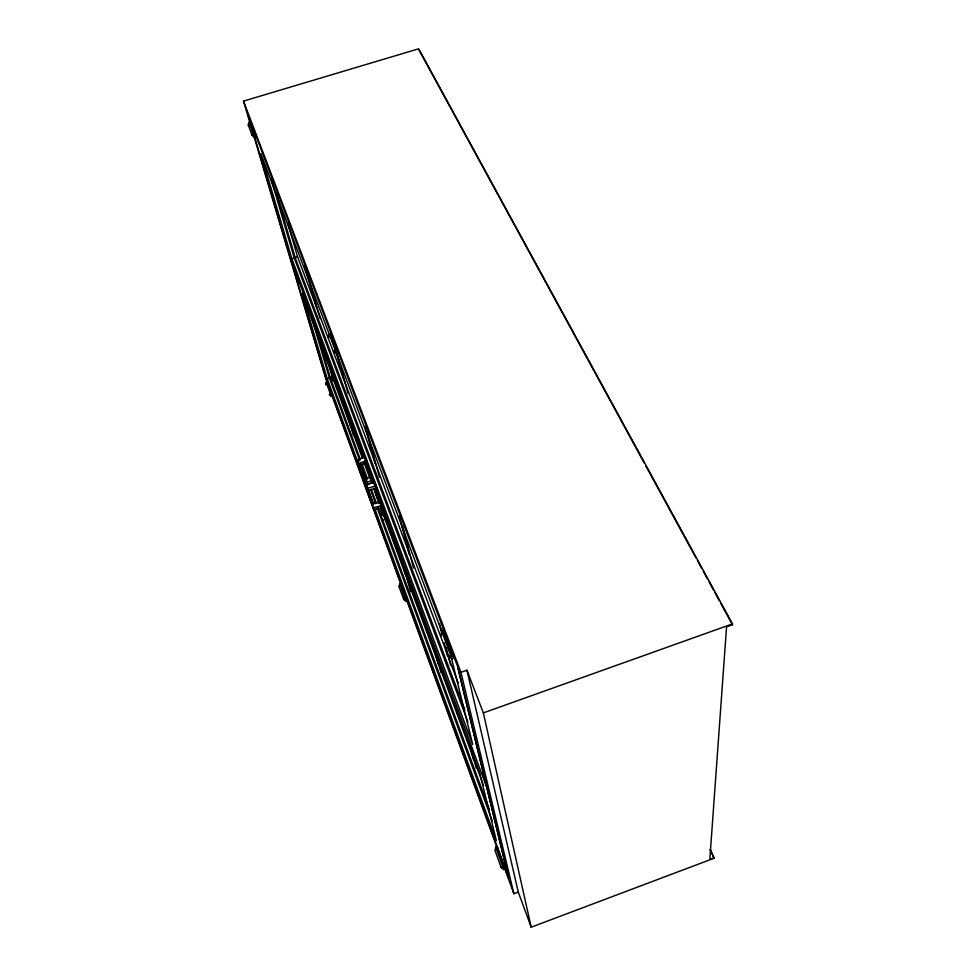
<?xml version="1.0" encoding="UTF-8"?>
<svg xmlns="http://www.w3.org/2000/svg" width="976" height="976" viewBox="0 0 976 976"><rect width="100%" height="100%" fill="white"/><g stroke="black" fill="none" stroke-linecap="round" stroke-linejoin="round"><path stroke-width="1.46" d="M403.661 599.362L405.455 599.642A1.525 0.842 -20.5 0 1 406.931 599.691A1.525 0.842 -20.5 0 1 406.87 600.679L405.906 601.265L403.661 599.362L399.05 586.686L399.684 583.807A1.513 0.842 -20.4 0 1 401.148 583.855A1.513 0.842 -20.4 0 1 401.087 584.856L400.831 585.088M518.268 892.052L513.864 893.699L460.94 672.318L466.943 670.195L518.268 892.052L531.188 927.2L714.127 858.209L710.26 849.486M714.164 857.758L709.82 859.392L726.559 626.824L732.427 624.725L732.488 623.896L418.68 48.8L243.512 101.101L249.978 122.952M448.24 643.818L452.974 656.275A2.342 1.196 -21.3 0 1 453.755 657.385A2.342 1.196 -21.3 0 1 451.9 658.812L441.884 631.533L444.056 630.777L441.884 631.533L440.957 634.912L441.506 635.827M501.139 867.42L503.396 868.274A1.769 0.671 -21.5 0 1 505.019 868.115A1.769 0.671 -21.5 0 1 504.836 868.969L503.726 869.604L501.139 867.42L495.003 850.547L495.71 847.18A1.745 0.695 -21.4 0 1 497.211 846.997A1.745 0.695 -21.4 0 1 497.37 847.668M327.985 383.605L327.546 383.47A1.33 0.915 -19.3 0 0 326.204 382.263L325.63 384.776L326.496 384.41M332.035 395.792L331.218 396.341L329.217 394.438L330.693 394.585A1.342 0.915 -19.4 0 1 332.035 395.792L331.218 396.341L326.204 382.263M399.684 586.369L399.05 586.686M406.87 600.679L405.906 601.265L399.684 583.807M504.836 868.969L503.726 869.604L495.71 847.18L496.455 848.351M329.29 337.513L328.326 337.098L328.9 334.561L331.023 333.328L329.193 333.914L336.439 353.739L333.56 350.994L337.708 351.092L335.707 351.128M249.209 125.526L248.319 125.245L248.526 123.232L250.6 121.719L249.026 122.195L254.577 137.421L252.284 135.676L248.319 125.245M367.623 484.511L372.6 482.449L370.673 476.727L363.182 479.814L363.792 481.961L373.991 509.862L381.982 507.764L380.03 501.957L373.393 503.689L357.448 460.013L365.097 456.89L367.061 462.709L360.717 465.308L367.891 484.852M365.768 482.876L372.002 480.314M360.717 465.308L360.083 463.088L366.439 460.489M531.188 927.2L483.352 712.895L732.488 623.896M451.327 656.482L453.657 656.214L448.496 655.652L451.9 658.812M383.556 519.818L386.435 518.842M362.901 457.61L302.096 293.434L327.228 378.676L332.401 376.992L362.523 458.391M329.339 334.475L260.848 153.574L291.812 258.591L297.558 256.798L458.293 683.298M253.784 134.773L255.541 134.859L252.442 134.603L252.113 135.31M375.931 485.999L367.757 488.122L368.391 490.33L376.541 488.207L375.931 485.999L374.54 482.278L367.781 484.035L360.083 463.088M381.396 505.641L373.381 507.74L373.991 509.862M419.143 50.288L644.27 463.088M645.734 465.759L695.998 557.93M697.45 560.602L701.829 568.618M703.281 571.289L707.661 579.305M709.113 581.977L713.48 589.992M714.944 592.664L719.312 600.679M720.764 603.351L732.427 624.725M710.235 849.95L714.127 858.209M466.943 670.195L483.352 712.895M243.512 101.101L460.94 672.318M250.466 122.378L254.712 133.553M336.854 349.884L331.328 335.329A1.915 1.366 -19.9 0 0 331.389 334.646M445.349 635.583L453.242 656.36M331.596 336.537L336.622 349.762M447.191 641.037L443.507 631.35A2.306 1.208 -21.3 0 1 443.921 633.021M249.868 122.134L254.638 134.712M330.156 333.804L336.683 351.006M443.006 631.313L452.474 656.25M249.441 122.122L254.211 134.688M329.681 333.816L336.195 351.018M442.457 631.374L451.912 656.323M336.342 352.995L442.592 633.619M464.857 710.089L295.167 257.542L276.415 193.333M467.882 721.959L294.203 257.847L271.133 179.047M291.812 258.591L472.713 744.517L451.4 657.922M367.061 462.709L365.097 456.89M376.541 488.207L374.54 482.278M291.36 260.921L486.646 787.046L508.386 877.107M372.6 482.449L370.673 476.727M381.982 507.764L380.03 501.957M365.012 463.319L372.417 483.303M374.528 489.013L379.823 503.287M380.872 506.141L479.753 773.09L496.394 840.702L374.894 508.85M364.109 462.685L369.916 478.386M373.613 488.378L378.895 502.664M380.481 506.947L483.51 785.412M331.096 376.504L332.682 380.786M360.254 459.147L330.254 377.7L315.48 327.106M361.828 463.441L367.623 479.155M371.307 489.159L376.577 503.445M378.151 507.74L489.22 809.263M359.876 460.879L329.388 377.98L311.612 317.273M360.925 463.746L366.183 478.033M370.392 489.476L375.638 503.762M377.224 508.057L492.331 821.097M368.416 490.562L373.491 504.421M327.228 378.676L364.414 480.241M368.611 491.684L373.32 504.555M327.643 383.312L332.133 395.622M401.685 586.015L406.98 600.521M504.995 868.823L497.675 847.924M513.864 893.699L325.508 377.919L253.87 136.067M327.326 383.69L331.816 396.012M500.932 859.38L504.531 869.201M251.576 126.416L248.477 116.144L457.89 667.169L508.886 878.62L325.984 378.127L254.504 136.518M287.822 223.211L297.558 256.798M326.118 355.301L332.401 376.992M357.448 460.013L358.094 462.234M306.708 271.743L320.104 318.554M345.626 407.809L353.58 435.601M304.756 266.228L316.492 307.22M345.406 408.224L350.445 425.792M336.708 352.556L348.212 393.645M374.93 489L379.042 503.677M380.274 508.081L382.324 515.413M336.488 353.373L343.857 379.664M374.589 489.208L377.053 497.967M367.061 431.831L379.457 477.288M403.844 566.739L410.64 591.676M365.158 426.829L375.187 463.551M401.27 559.028L405.674 575.181M402.319 525.283L413.543 568.02M436.004 653.469L441.03 672.623M399.269 516.194L409.334 554.38M433.32 645.429L438.346 664.51M441.433 628.361L442.531 632.79M446.203 647.515L450.607 665.205M471.542 749.19L476.312 768.356M439.395 623.518L441.616 632.399M444.214 642.745L447.545 656.067M469.371 743.334L473.433 759.596M457.585 666.657L486.512 786.473M337.123 351.092A1.94 1.354 -20 0 1 336.439 353.739M330.596 333.89A1.915 1.366 -19.9 0 1 331.23 334.329M254.577 137.421A1.659 1.379 -17.5 0 0 255.029 134.822L250.259 122.244A1.647 1.379 -17.2 0 1 250.539 124.428"/></g></svg>
